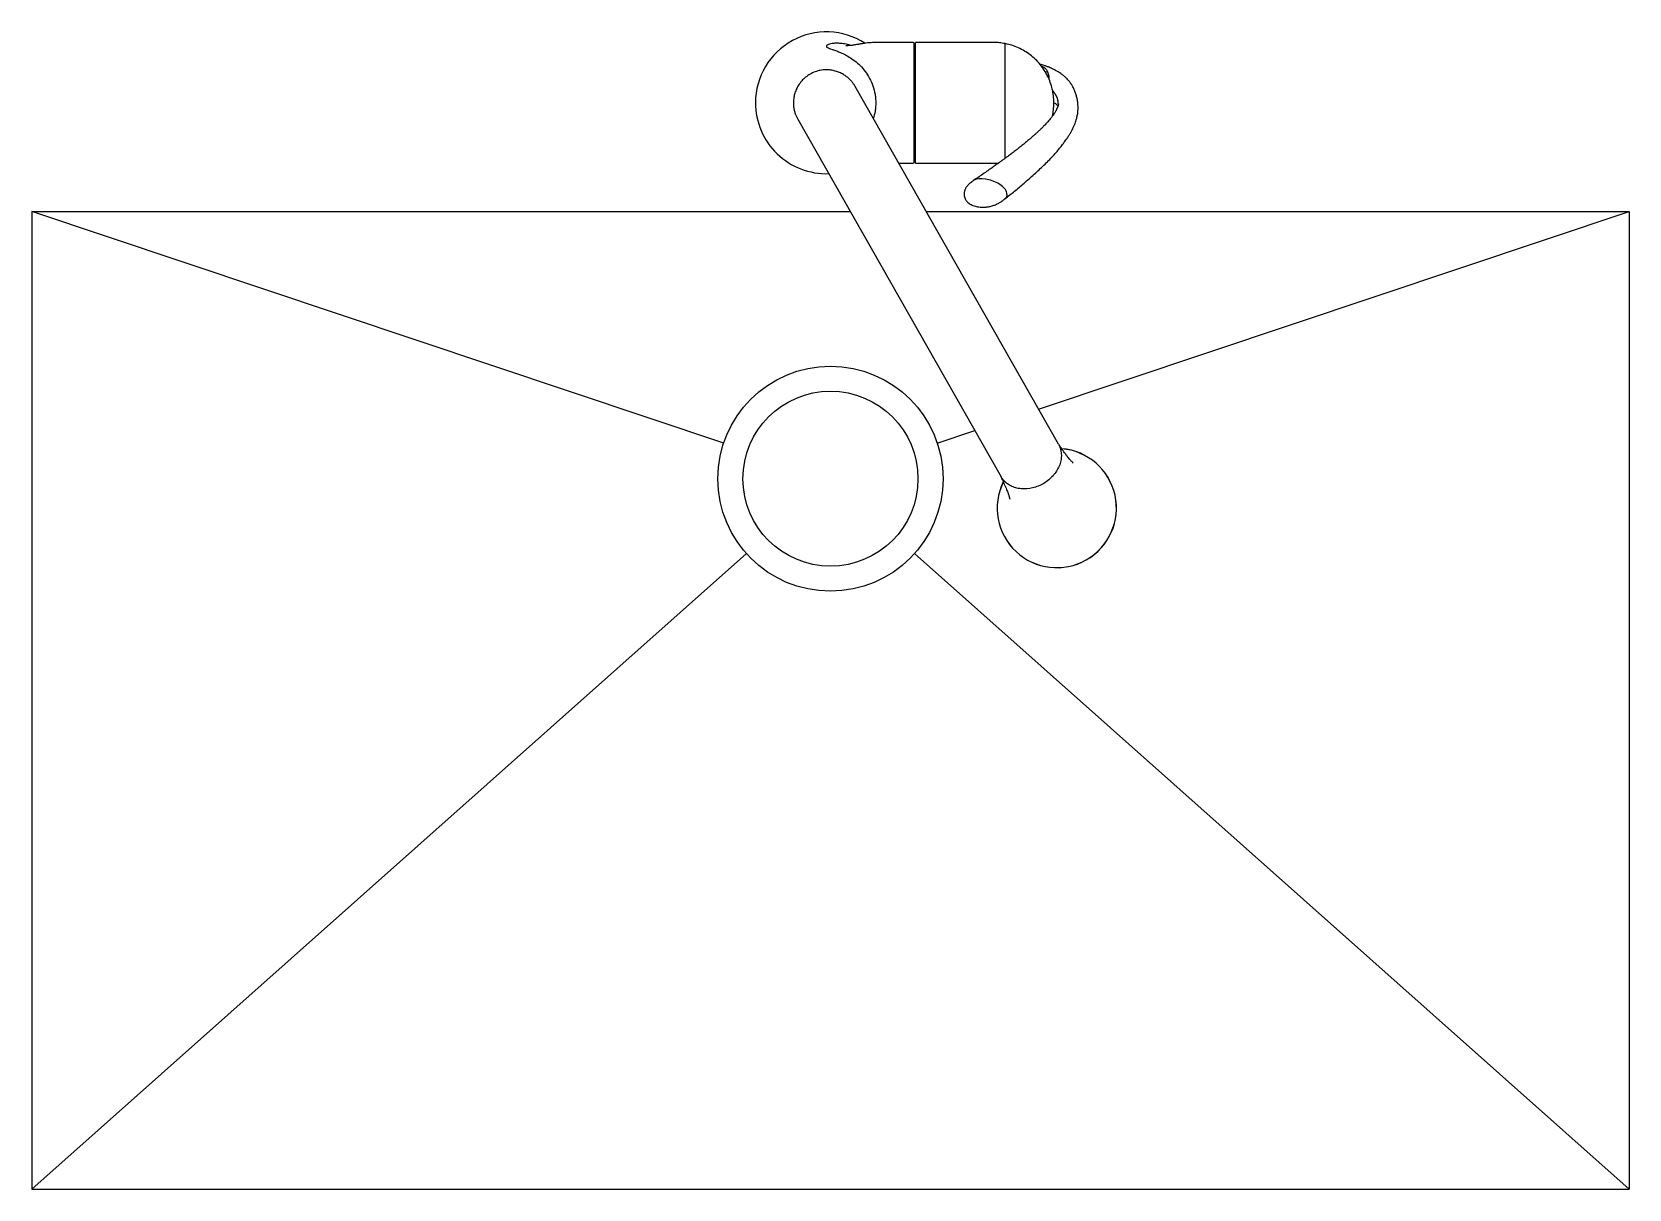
# Model space of a CAD drawing. Extents: x 120.4 to 148.8, y 352.4 to 372.9.
import ezdxf

# ---------------------------------------------------------------- set-up
doc = ezdxf.new("R2010")
doc.units = 0
doc.header["$MEASUREMENT"] = 0
doc.layers.get('0').update_dxf_attribs({"linetype": 'CONTINUOUS'})

msp = doc.modelspace()

# ---------------------------------------------------------------- linework, layer by layer
at = {"linetype": 'Continuous'}
for p, q in [((136.048, 372.731), (135.488, 372.731)), ((136.067, 370.605), (136.067, 372.711)), ((136.087, 370.585), (136.087, 372.73)), ((136.09, 370.585), (136.09, 372.731)), ((137.283, 372.731), (136.09, 372.731)), ((137.683, 370.671), (137.683, 372.71)), ((138.456, 372.136), (138.457, 372.119)), ((138.629, 365.591), (135.016, 371.948)), ((138.547, 371.664), (138.547, 371.651)), ((133.996, 371.368), (137.609, 365.011)), ((135.791, 370.585), (136.048, 370.585)), ((136.09, 370.585), (137.283, 370.585))]:
    msp.add_line(p, q, dxfattribs=at)
for p, q in [((120.391, 369.727), (134.929, 369.727)), ((120.391, 369.727), (120.391, 352.352)), ((132.682, 365.611), (120.391, 369.727)), ((136.278, 369.727), (148.766, 369.727)), ((138.274, 366.214), (148.766, 369.727)), ((148.766, 369.727), (148.766, 352.352)), ((136.475, 365.611), (137.141, 365.834)), ((133.084, 363.647), (120.391, 352.352)), ((136.073, 363.647), (148.766, 352.352)), ((120.391, 352.352), (148.766, 352.352))]:
    msp.add_line(p, q)
for radius in [2, 1.555]:
    msp.add_circle((134.578, 364.977), radius)
for centre, radius, start, end in [((134.506, 371.658), 1.26, 57.2036, 180), ((136.048, 372.711), 0.0197, 0, 90), ((136.09, 372.719), 0.0118, 90, 103.501), ((138.249, 372.121), 0.208, 3.9909, 22.1161), ((144.637, 371.925), 6.184, 178.2001, 178.501), ((134.506, 371.658), 1.26, 180, 271.858), ((136.048, 370.605), 0.0197, 270, 0), ((136.09, 370.597), 0.0118, 256.499, 270), ((138.599, 364.454), 1.059, 299.6537, 85.2556), ((138.599, 364.454), 1.06, 299.6643, 85.1707), ((138.6, 364.455), 1.059, 153.9494, 299.6052), ((138.6, 364.455), 1.06, 154.0392, 299.5912), ((138.859, 363.397), 0.298, 27.1954, 27.2427)]:
    msp.add_arc(centre, radius, start, end, dxfattribs=at)
for centre, major_axis, ratio, start_param, end_param in [((138.373, 372.191), (-0.112, 0.007), 0.144739, 4.067192, 4.526281), ((138.378, 372.131), (-0.109, 0.018), 0.217182, 3.943944, 4.246478), ((138.376, 372.114), (-0.109, 0.019), 0.234295, 3.928581, 4.136083)]:
    msp.add_ellipse(centre, major_axis=major_axis, ratio=ratio, start_param=start_param, end_param=end_param, dxfattribs=at)
for points, degree, knots in [([(134.939, 372.677), (134.919, 372.683), (134.899, 372.689), (134.847, 372.702), (134.816, 372.707), (134.759, 372.714), (134.732, 372.716), (134.681, 372.717), (134.658, 372.716), (134.618, 372.713), (134.6, 372.71), (134.568, 372.703), (134.554, 372.699), (134.533, 372.691), (134.524, 372.686), (134.511, 372.677), (134.507, 372.672), (134.505, 372.663), (134.506, 372.658), (134.513, 372.649), (134.518, 372.644), (134.536, 372.634), (134.545, 372.63), (134.572, 372.619), (134.588, 372.614), (134.623, 372.601), (134.643, 372.594), (134.688, 372.578), (134.711, 372.569), (134.763, 372.548), (134.792, 372.535), (134.849, 372.507), (134.881, 372.49), (134.945, 372.45), (134.975, 372.43), (135.042, 372.378), (135.074, 372.35), (135.136, 372.288), (135.166, 372.253), (135.223, 372.178), (135.25, 372.136), (135.297, 372.047), (135.315, 372.006), (135.349, 371.909), (135.361, 371.86), (135.374, 371.784), (135.38, 371.733), (135.382, 371.683), (135.382, 371.658)], 3, [0.294182, 0.294182, 0.294182, 0.294182, 0.3124659, 0.3124659, 0.3437174, 0.3437174, 0.374969, 0.374969, 0.4062205, 0.4062205, 0.4374721, 0.4374721, 0.4687236, 0.4687236, 0.4999752, 0.4999752, 0.5312267, 0.5312267, 0.5624783, 0.5624783, 0.5937298, 0.5937298, 0.6249814, 0.6249814, 0.6562329, 0.6562329, 0.6874845, 0.6874845, 0.718736, 0.718736, 0.7499876, 0.7499876, 0.7812391, 0.7812391, 0.8124907, 0.8124907, 0.8437422, 0.8437422, 0.8749938, 0.8749938, 0.9062453, 0.9062453, 0.9374969, 0.9374969, 0.9687484, 0.9687484, 0.9843742, 1, 1, 1, 1]), ([(135.49, 372.731), (135.453, 372.731), (135.395, 372.73), (135.308, 372.727), (135.239, 372.722), (135.185, 372.715), (135.144, 372.709), (135.111, 372.704), (135.083, 372.699), (135.053, 372.694), (135.021, 372.689), (134.989, 372.684), (134.96, 372.679), (134.928, 372.675), (134.897, 372.672), (134.873, 372.671), (134.86, 372.671), (134.853, 372.671), (134.851, 372.671), (134.851, 372.671)], 3, [0, 0, 0, 0, 0.0380024, 0.0698004, 0.0955564, 0.1158743, 0.1313137, 0.1424246, 0.1531831, 0.1652486, 0.1786331, 0.1923326, 0.2056649, 0.218866, 0.242659, 0.2608853, 0.2680232, 0.2745122, 0.2909009, 0.2909009, 0.2909009, 0.2909009]), ([(137.683, 372.71), (137.646, 372.716), (137.584, 372.727), (137.481, 372.731), (137.38, 372.731), (137.319, 372.731), (137.283, 372.731)], 3, [0, 0, 0, 0, 0.254565, 0.506758, 0.754701, 1, 1, 1, 1]), ([(138.547, 371.664), (138.546, 371.707), (138.543, 371.782), (138.521, 371.904), (138.486, 372.021), (138.438, 372.134), (138.377, 372.241), (138.305, 372.341), (138.221, 372.431), (138.128, 372.511), (138.026, 372.58), (137.918, 372.637), (137.801, 372.683), (137.727, 372.7), (137.683, 372.71)], 3, [0, 0, 0, 0, 0.079934, 0.163954, 0.247387, 0.330875, 0.41489, 0.498262, 0.581746, 0.665793, 0.749138, 0.832651, 0.916672, 1, 1, 1, 1]), ([(138.977, 371.567), (138.976, 371.587), (138.976, 371.619), (138.971, 371.666), (138.966, 371.704), (138.96, 371.736), (138.95, 371.778), (138.935, 371.831), (138.91, 371.893), (138.881, 371.95), (138.852, 371.997), (138.824, 372.035), (138.797, 372.067), (138.767, 372.099), (138.73, 372.133), (138.682, 372.171), (138.631, 372.205), (138.581, 372.234), (138.54, 372.255), (138.5, 372.273), (138.459, 372.291), (138.411, 372.309), (138.364, 372.325), (138.326, 372.337), (138.305, 372.342), (138.298, 372.344)], 3, [0, 0, 0, 0, 0.0352135, 0.0645579, 0.0877877, 0.1067048, 0.1268573, 0.1635, 0.2003449, 0.2368694, 0.2649972, 0.2913508, 0.313245, 0.3333659, 0.3629076, 0.3970612, 0.4367045, 0.4656662, 0.4901406, 0.5107577, 0.5335562, 0.5602341, 0.5872571, 0.6076327, 0.6185358, 0.6185358, 0.6185358, 0.6185358]), ([(138.322, 372.313), (138.329, 372.31), (138.346, 372.303), (138.369, 372.29), (138.392, 372.273), (138.412, 372.252), (138.429, 372.228), (138.437, 372.209), (138.442, 372.2)], 3, [0.3395667, 0.3395667, 0.3395667, 0.3395667, 0.4247131, 0.5430878, 0.6574112, 0.7717501, 0.8894117, 1, 1, 1, 1]), ([(138.626, 371.637), (138.626, 371.647), (138.625, 371.667), (138.622, 371.697), (138.613, 371.735), (138.594, 371.78), (138.572, 371.816), (138.552, 371.842), (138.536, 371.859), (138.527, 371.868), (138.526, 371.869)], 5, [0.8030031, 0.8030031, 0.8030031, 0.8030031, 0.8030031, 0.8030031, 0.8351939, 0.8643286, 0.8934633, 0.9225979, 0.9517326, 0.9550273, 0.9550273, 0.9550273, 0.9550273, 0.9550273, 0.9550273]), ([(135.382, 371.658), (135.382, 371.632), (135.38, 371.581), (135.374, 371.531), (135.362, 371.463), (135.352, 371.42), (135.339, 371.38)], 3, [0, 0, 0, 0, 0.015625, 0.03125, 0.03125, 0.05800115, 0.05800115, 0.05800115, 0.05800115]), ([(138.626, 371.64), (138.627, 371.64), (138.627, 371.639), (138.627, 371.637), (138.626, 371.625), (138.624, 371.618), (138.623, 371.614), (138.622, 371.609), (138.62, 371.6), (138.616, 371.588), (138.611, 371.574), (138.605, 371.561), (138.599, 371.549), (138.593, 371.536), (138.585, 371.522), (138.575, 371.504), (138.561, 371.481), (138.544, 371.455), (138.522, 371.423), (138.496, 371.389), (138.468, 371.354), (138.441, 371.323), (138.416, 371.295), (138.391, 371.268), (138.362, 371.237), (138.327, 371.202), (138.288, 371.165), (138.248, 371.128), (138.207, 371.091), (138.163, 371.052), (138.113, 371.008), (138.057, 370.961), (137.994, 370.91), (137.927, 370.856), (137.859, 370.803), (137.792, 370.753), (137.735, 370.71), (137.685, 370.673), (137.64, 370.641), (137.59, 370.605), (137.532, 370.563), (137.466, 370.516), (137.39, 370.463), (137.307, 370.405), (137.214, 370.341), (137.155, 370.301), (137.119, 370.276)], 3, [0.0124028, 0.0124028, 0.0124028, 0.0124028, 0.0143416, 0.0262645, 0.0360388, 0.0446169, 0.0521258, 0.0603062, 0.0756883, 0.0932835, 0.1090977, 0.1227516, 0.1344118, 0.1455705, 0.1563477, 0.170776, 0.1872241, 0.2062502, 0.227799, 0.2539885, 0.2778273, 0.298902, 0.3172503, 0.3339668, 0.3523513, 0.3764356, 0.4021813, 0.4261672, 0.448194, 0.4741687, 0.5018491, 0.532298, 0.566091, 0.6026096, 0.6381652, 0.6719671, 0.7038143, 0.72505, 0.7459466, 0.7702692, 0.7987323, 0.8314745, 0.867922, 0.9086006, 0.9530729, 1, 1, 1, 1]), ([(137.677, 369.95), (137.709, 369.975), (137.763, 370.019), (137.851, 370.089), (137.935, 370.16), (138.021, 370.233), (138.108, 370.31), (138.196, 370.388), (138.284, 370.468), (138.37, 370.549), (138.453, 370.631), (138.531, 370.714), (138.601, 370.792), (138.662, 370.865), (138.714, 370.933), (138.76, 370.995), (138.799, 371.053), (138.832, 371.105), (138.859, 371.153), (138.882, 371.197), (138.904, 371.242), (138.923, 371.288), (138.938, 371.332), (138.948, 371.364), (138.954, 371.388), (138.959, 371.407), (138.964, 371.435), (138.971, 371.472), (138.976, 371.521), (138.976, 371.553), (138.977, 371.574)], 3, [0, 0, 0, 0, 0.050577, 0.099537, 0.149022, 0.200017, 0.252947, 0.307942, 0.361656, 0.416794, 0.472342, 0.527151, 0.579244, 0.625387, 0.668106, 0.70721, 0.742611, 0.774301, 0.802327, 0.826827, 0.851138, 0.877081, 0.897334, 0.915652, 0.921101, 0.92845, 0.940364, 0.956524, 0.976518, 1, 1, 1, 1]), ([(138.521, 371.422), (138.529, 371.459), (138.543, 371.537), (138.546, 371.608), (138.547, 371.651)], 3, [0.8426284, 0.8426284, 0.8426284, 0.8426284, 0.9200562, 1, 1, 1, 1]), ([(138.548, 371.658), (138.549, 371.657), (138.565, 371.648), (138.592, 371.631), (138.613, 371.614), (138.621, 371.607), (138.622, 371.606)], 3, [0.3047018, 0.3047018, 0.3047018, 0.3047018, 0.3147657, 0.3928497, 0.4613845, 0.4672871, 0.4672871, 0.4672871, 0.4672871]), ([(137.283, 370.585), (137.319, 370.585), (137.38, 370.585), (137.477, 370.584), (137.541, 370.587), (137.57, 370.589)], 3, [0, 0, 0, 0, 0.245299, 0.4932415, 0.7138254, 0.7138254, 0.7138254, 0.7138254]), ([(137.714, 370.03), (137.714, 370.06), (137.694, 370.118), (137.592, 370.218), (137.39, 370.305), (137.204, 370.315), (137.134, 370.286), (137.119, 370.276)], 3, [0, 0, 0, 0, 0.1250001, 0.2500001, 0.5000002, 0.7500001, 0.8361318, 0.8361318, 0.8361318, 0.8361318]), ([(137.12, 370.276), (137.109, 370.268), (137.09, 370.255), (137.061, 370.233), (137.037, 370.211), (137.015, 370.189), (136.998, 370.168), (136.985, 370.148), (136.975, 370.129), (136.967, 370.11), (136.96, 370.09), (136.955, 370.067), (136.951, 370.038), (136.953, 370.004), (136.962, 369.97), (136.976, 369.94), (136.993, 369.915), (137.015, 369.891), (137.043, 369.869), (137.075, 369.849), (137.112, 369.832), (137.151, 369.82), (137.194, 369.81), (137.24, 369.804), (137.296, 369.802), (137.356, 369.806), (137.409, 369.815), (137.449, 369.826), (137.48, 369.836), (137.511, 369.847), (137.542, 369.861), (137.57, 369.876), (137.598, 369.892), (137.625, 369.91), (137.652, 369.93), (137.668, 369.943), (137.677, 369.95)], 3, [0, 0, 0, 0, 0.036232, 0.073958, 0.107619, 0.135033, 0.163229, 0.185285, 0.202811, 0.222153, 0.237073, 0.257768, 0.28419, 0.314103, 0.345884, 0.373263, 0.397307, 0.423367, 0.452477, 0.483155, 0.511513, 0.545403, 0.575079, 0.60903, 0.6503, 0.698892, 0.743746, 0.77109, 0.794785, 0.821092, 0.850633, 0.877149, 0.90595, 0.93757, 0.970448, 1, 1, 1, 1]), ([(138.628, 365.592), (138.634, 365.581), (138.64, 365.57), (138.669, 365.506), (138.681, 365.446), (138.68, 365.355), (138.676, 365.324), (138.663, 365.262), (138.654, 365.231), (138.628, 365.171), (138.612, 365.141), (138.576, 365.083), (138.555, 365.056), (138.485, 364.977), (138.429, 364.931), (138.305, 364.857), (138.238, 364.83), (138.1, 364.797), (138.031, 364.792), (137.931, 364.801), (137.899, 364.807), (137.838, 364.824), (137.808, 364.836), (137.753, 364.864), (137.728, 364.88), (137.682, 364.917), (137.66, 364.938), (137.63, 364.977), (137.618, 364.994), (137.609, 365.011)], 3, [0.2990025, 0.2990025, 0.2990025, 0.2990025, 0.3125, 0.3125, 0.375, 0.375, 0.40625, 0.40625, 0.4375, 0.4375, 0.46875, 0.46875, 0.5, 0.5, 0.5625, 0.5625, 0.625, 0.625, 0.6875, 0.6875, 0.71875, 0.71875, 0.75, 0.75, 0.78125, 0.78125, 0.8125, 0.8125, 0.8340424, 0.8340424, 0.8340424, 0.8340424]), ([(138.892, 365.252), (138.892, 365.252), (138.892, 365.253), (138.887, 365.257), (138.877, 365.267), (138.864, 365.28), (138.849, 365.296), (138.83, 365.318), (138.808, 365.345), (138.782, 365.377), (138.752, 365.417), (138.717, 365.465), (138.678, 365.521), (138.652, 365.56), (138.638, 365.583)], 3, [0.3997597, 0.3997597, 0.3997597, 0.3997597, 0.4238089, 0.4715056, 0.5241216, 0.5680099, 0.6099993, 0.6563527, 0.7061837, 0.7584988, 0.8131753, 0.8724454, 0.9389127, 1, 1, 1, 1]), ([(137.611, 364.999), (137.621, 364.978), (137.64, 364.94), (137.666, 364.883), (137.688, 364.832), (137.706, 364.788), (137.721, 364.75), (137.733, 364.719), (137.741, 364.694), (137.748, 364.674), (137.753, 364.657), (137.757, 364.642), (137.76, 364.63), (137.763, 364.619), (137.764, 364.613), (137.764, 364.611), (137.764, 364.611), (137.764, 364.611)], 3, [0, 0, 0, 0, 0.0551438, 0.1171611, 0.1733153, 0.2244467, 0.273501, 0.3205586, 0.3584566, 0.394149, 0.4272928, 0.4587124, 0.4964889, 0.5396283, 0.5791253, 0.6098824, 0.6144392, 0.6144392, 0.6144392, 0.6144392])]:
    msp.add_open_spline(points, degree=degree, knots=knots, dxfattribs=at)
msp.add_rational_spline([(135.016, 371.948), (134.437, 372.968), (133.417, 372.388), (133.996, 371.368)], [1, 0.333333333333, 0.333333333333, 1], degree=3, dxfattribs=at)
msp.add_open_spline([(137.714, 370.03), (137.714, 369.995), (137.7, 369.969), (137.677, 369.95)], degree=3, dxfattribs=at)

doc.saveas('drawing.dxf')
